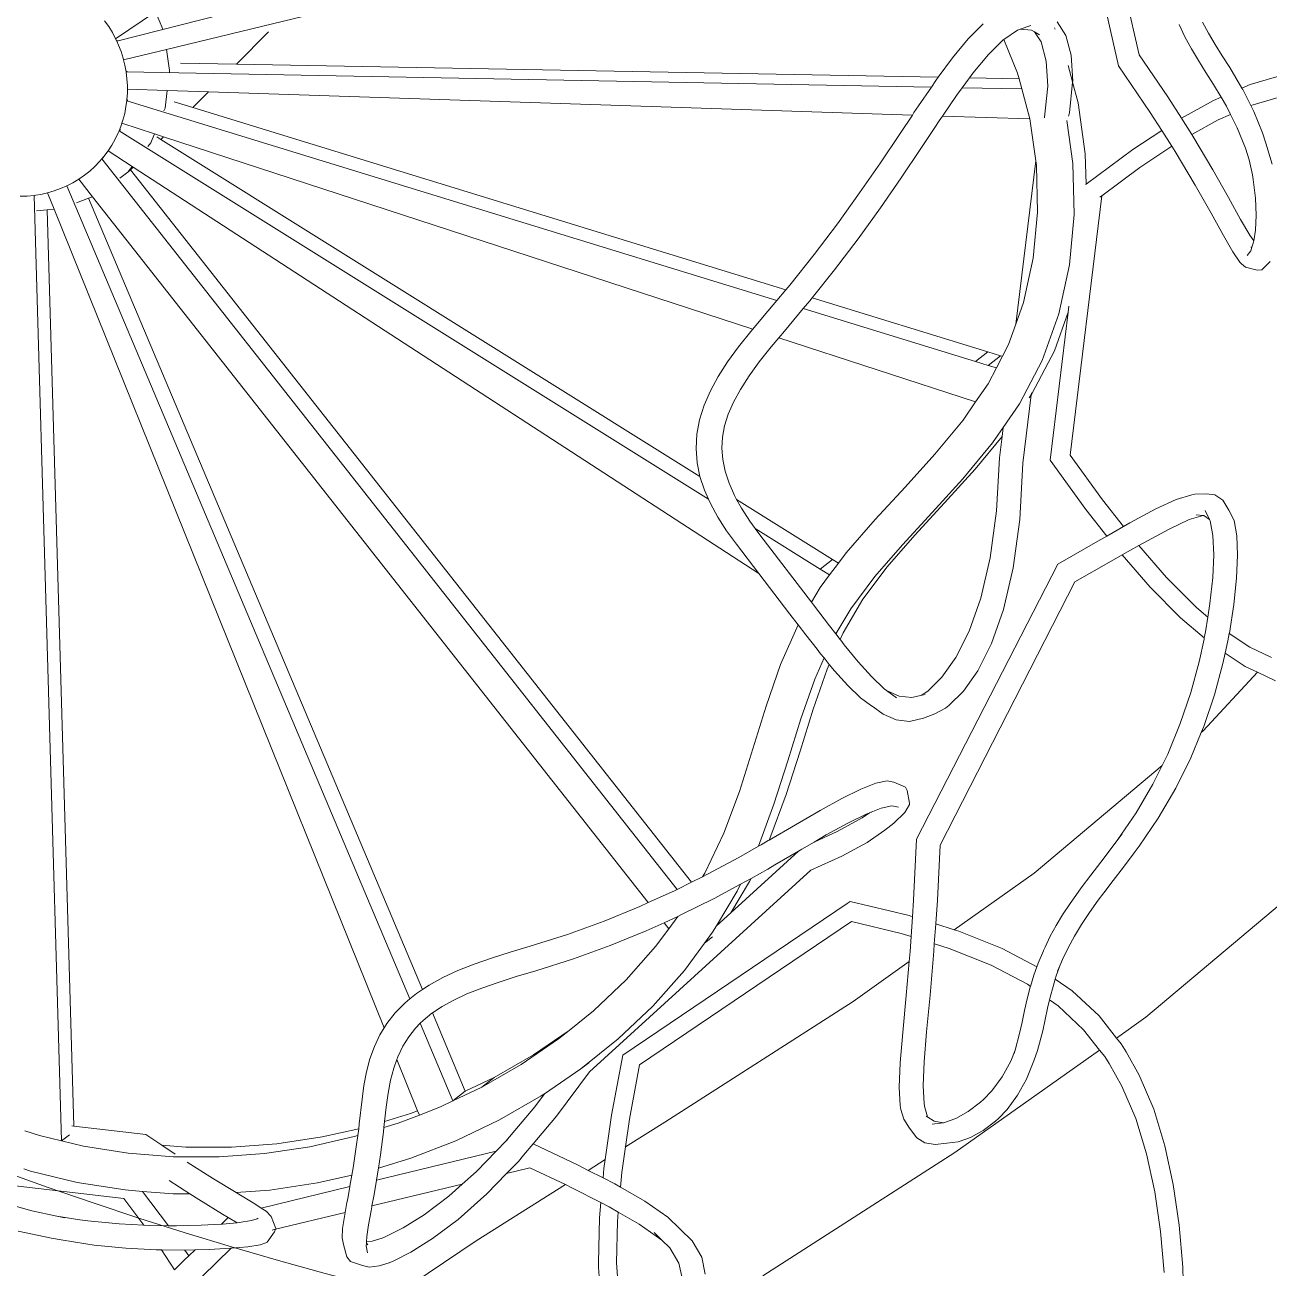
# Model space of a CAD drawing. Header units: millimetres. Extents: x 930469 to 1523124, y -120375 to 411163.
# Drawn here: x 1406001 to 1406631, y 134325 to 134955 of the extents above; entities that cross this region are included whole.
import ezdxf

# ---------------------------------------------------------------- set-up
doc = ezdxf.new("R2010")
doc.units = ezdxf.units.MM
for name, color, linetype, lineweight in [('A-NET THAY', 8, 'Continuous', 0), ('COT VACH', 8, 'Continuous', 0), ('xr', 8, 'Continuous', 0)]:
    doc.layers.add(name, color=color, linetype=linetype, lineweight=lineweight)

# ---------------------------------------------------------------- blocks, each defined once
blk = doc.blocks.new('zzz')
at = {"layer": 'xr', "ltscale": 3}
for p, q in [((1234115.6, 15376.9), (1234044.4, 15688.5)), ((1234136.5, 15388), (1234068.5, 15685.8)), ((1233100.1, 15401.9), (1233718.2, 15559.3)), ((1233150.6, 15393.5), (1233768.7, 15543.6)), ((1233098.9, 15404.4), (1233139.3, 15431.7)), ((1233146.7, 15414), (1233139.3, 15431.7)), ((1233091.9, 15416.8), (1233087.8, 15422.6)), ((1233095.6, 15410.7), (1233091.9, 15416.8)), ((1233963.1, 15404.3), (1233978.5, 15419.4)), ((1233999.3, 15403.7), (1234013.2, 15413.2)), ((1234013.2, 15413.2), (1234015.7, 15414.1)), ((1234015.7, 15414.1), (1234026.8, 15417.9)), ((1234015.7, 15414.1), (1234027.2, 15413.1)), ((1234027.2, 15413.1), (1234030.3, 15411.4)), ((1234051.4, 15414), (1234050.8, 15415.4)), ((1234053.2, 15421.4), (1234062, 15407.8)), ((1234182.9, 15406.4), (1234177, 15418.9)), ((1234206.8, 15410), (1234200.8, 15421.2)), ((1233098.9, 15404.4), (1233095.6, 15410.7)), ((1233100.1, 15401.9), (1233098.9, 15404.4)), ((1233100.8, 15402.4), (1233100.1, 15401.9)), ((1233100.1, 15401.9), (1233101.9, 15398)), ((1233221.3, 15378.7), (1233254, 15411.2)), ((1233947.1, 15384.9), (1233963.1, 15404.3)), ((1233983.6, 15388.4), (1233998.7, 15403.2)), ((1233998.7, 15403.2), (1233999.3, 15403.7)), ((1234013.1, 15369.5), (1233999.3, 15403.7)), ((1234037, 15401.1), (1234030.3, 15411.4)), ((1234030.3, 15411.4), (1234035.5, 15408.4)), ((1234042.3, 15381.7), (1234037, 15401.1)), ((1234062, 15407.8), (1234067.6, 15387.8)), ((1234189.5, 15394.2), (1234182.9, 15406.4)), ((1234213.5, 15398.6), (1234206.8, 15410)), ((1233101.9, 15398), (1233104.4, 15391.3)), ((1233106.6, 15384.5), (1233104.4, 15391.3)), ((1233107, 15382.9), (1233150.6, 15393.5)), ((1233153.7, 15372), (1233150.6, 15393.5)), ((1233967.8, 15369.4), (1233983.6, 15388.4)), ((1234067.6, 15387.8), (1234069.1, 15361.5)), ((1234136.5, 15388), (1234165.5, 15345.4)), ((1234196.6, 15382.2), (1234189.5, 15394.2)), ((1234220.7, 15387), (1234213.5, 15398.6)), ((1233107, 15382.9), (1233106.6, 15384.5)), ((1233108.3, 15377.7), (1233107, 15382.9)), ((1233109.6, 15370.7), (1233108.3, 15377.7)), ((1233164.7, 15379.7), (1233221.3, 15378.7)), ((1233932.8, 15365.3), (1233221.3, 15378.7)), ((1233932.8, 15365.3), (1233947.1, 15384.9)), ((1234043.8, 15356.2), (1234042.3, 15381.7)), ((1234068.8, 15360.7), (1234064.4, 15377.1)), ((1234115.6, 15376.9), (1234147.6, 15329.7)), ((1234204.1, 15370.2), (1234196.6, 15382.2)), ((1234228.4, 15375.1), (1234220.7, 15387)), ((1234240.7, 15354.3), (1234228.4, 15375.1)), ((1233110.5, 15371.4), (1233109.6, 15370.7)), ((1233109.6, 15370.7), (1233925.8, 15355.3)), ((1233110.4, 15363.7), (1233109.6, 15370.7)), ((1233110.8, 15356.6), (1233110.4, 15363.7)), ((1233153.5, 15370.6), (1233153.7, 15372)), ((1233930.4, 15362), (1233932.8, 15365.3)), ((1233957.1, 15354.7), (1233964.4, 15364.7)), ((1233964.4, 15364.7), (1233967.8, 15369.4)), ((1233964.4, 15364.7), (1234014.7, 15363.7)), ((1234014.7, 15363.7), (1234013.1, 15369.5)), ((1234017.4, 15353.6), (1234014.7, 15363.7)), ((1234211.8, 15358.1), (1234204.1, 15370.2)), ((1234283.8, 15368), (1234248.9, 15357.8)), ((1233110.8, 15349.6), (1233110.3, 15342.5)), ((1233110.8, 15353.2), (1233110.8, 15356.6)), ((1233110.8, 15349.6), (1233110.8, 15353.2)), ((1233110.8, 15353.2), (1233151.2, 15351.8)), ((1233149, 15334.1), (1233151.2, 15351.8)), ((1233151.2, 15351.8), (1233193.1, 15350.5)), ((1233177.2, 15334.6), (1233193.1, 15350.5)), ((1233193.1, 15350.5), (1233906.6, 15327)), ((1233912.8, 15336.2), (1233925.8, 15355.3)), ((1233925.8, 15355.3), (1233930.4, 15362)), ((1233951.2, 15346.7), (1233957.1, 15354.7)), ((1233957.1, 15354.7), (1234017.4, 15353.6)), ((1234025.5, 15323.1), (1234017.4, 15353.6)), ((1234040.6, 15324.9), (1234043.8, 15356.2)), ((1234068.9, 15360.3), (1234065.8, 15329.2)), ((1234069.1, 15361.5), (1234068.9, 15360.3)), ((1234074.5, 15339.5), (1234068.9, 15360.3)), ((1234219.5, 15345.1), (1234211.8, 15358.1)), ((1234248.9, 15357.8), (1234240.7, 15354.3)), ((1234241.6, 15352.9), (1234240.7, 15354.3)), ((1234249.7, 15336.6), (1234241.6, 15352.9)), ((1233109.4, 15335.6), (1233110.2, 15341.5)), ((1233110.2, 15341.5), (1233110.3, 15342.5)), ((1233111.3, 15342.4), (1233110.2, 15341.5)), ((1233110.2, 15341.5), (1233769.2, 15139)), ((1233158.2, 15340.4), (1233177.2, 15334.6)), ((1233937.1, 15326), (1233951.2, 15346.7)), ((1234081.9, 15287.8), (1234074.5, 15339.5)), ((1234165.5, 15345.4), (1234179.4, 15323.7)), ((1234211.8, 15341.8), (1234179.4, 15323.7)), ((1234219.5, 15345.1), (1234211.8, 15341.8)), ((1234225, 15335.9), (1234219.5, 15345.1)), ((1234252, 15337.5), (1234249.7, 15336.6)), ((1234285.6, 15347.3), (1234252, 15337.5)), ((1233108.1, 15328.7), (1233106.3, 15321.9)), ((1233108.1, 15328.7), (1233109.4, 15335.6)), ((1233147.8, 15331.2), (1233149, 15334.1)), ((1233778.3, 15149.8), (1233177.2, 15334.6)), ((1233894.1, 15308.2), (1233906.6, 15327)), ((1233906.6, 15327), (1233908.2, 15329.4)), ((1233908.2, 15329.4), (1233912.8, 15336.2)), ((1233933.7, 15321), (1233937.1, 15326)), ((1233937.1, 15326), (1234025.5, 15323.1)), ((1234040.4, 15324.2), (1234040.6, 15324.9)), ((1234065.8, 15329.2), (1234065, 15325.8)), ((1234147.6, 15329.7), (1234159.4, 15311.3)), ((1234229.1, 15327.6), (1234216.4, 15322.1)), ((1234229.1, 15327.6), (1234225, 15335.9)), ((1234235.9, 15313.9), (1234229.1, 15327.6)), ((1234252.7, 15330.7), (1234249.7, 15336.6)), ((1234261.5, 15308.9), (1234252.7, 15330.7)), ((1233102.4, 15311.1), (1233104.1, 15315.3)), ((1233103.8, 15312.2), (1233102.4, 15311.1)), ((1233104.1, 15315.3), (1233105.2, 15318.6)), ((1233105.2, 15318.6), (1233106.3, 15321.9)), ((1233105.2, 15318.6), (1233138.2, 15307.8)), ((1233915.1, 15293.1), (1233929.2, 15314.2)), ((1233929.2, 15314.2), (1233933.7, 15321)), ((1234031.6, 15280.7), (1234025.5, 15323.1)), ((1234069.4, 15278), (1234063.2, 15321.5)), ((1234179.4, 15323.7), (1234189.8, 15307.3)), ((1234216.4, 15322.1), (1234189.8, 15307.3)), ((1234244.3, 15293.3), (1234235.9, 15313.9)), ((1233098.5, 15302.6), (1233095.1, 15296.5)), ((1233098.5, 15302.6), (1233101.5, 15308.8)), ((1233101.5, 15308.8), (1233102.4, 15311.1)), ((1233102.4, 15311.1), (1233699.8, 14937.4)), ((1233134.6, 15298.9), (1233138.2, 15307.8)), ((1233138.2, 15307.8), (1233147.3, 15304.9)), ((1233140.6, 15304.9), (1233144.8, 15302.3)), ((1233144.8, 15302.3), (1233147.3, 15304.9)), ((1233691.2, 14960.4), (1233144.8, 15302.3)), ((1233147.3, 15304.9), (1233744.7, 15109.8)), ((1233874.3, 15278.6), (1233894.1, 15308.2)), ((1234159.4, 15311.3), (1234130.1, 15292)), ((1234159.4, 15311.3), (1234169.6, 15295.3)), ((1234189.8, 15307.3), (1234190.9, 15305.7)), ((1234190.9, 15305.7), (1234211.3, 15271.6)), ((1234264.8, 15298.5), (1234261.5, 15308.9)), ((1233087.1, 15285.1), (1233091.3, 15290.7)), ((1233091.3, 15290.7), (1233095.1, 15296.5)), ((1233091.3, 15290.7), (1233115.8, 15274.7)), ((1233131.5, 15295), (1233134.6, 15298.9)), ((1233895.3, 15263.5), (1233915.1, 15293.1)), ((1234082.7, 15256.8), (1234081.9, 15287.8)), ((1234130.1, 15292), (1234082.7, 15256.8)), ((1234169.6, 15295.3), (1234137.2, 15273.9)), ((1234169.6, 15295.3), (1234173, 15290)), ((1234173, 15290), (1234193.4, 15255.8)), ((1234244.3, 15293.3), (1234247.9, 15281.7)), ((1234244.7, 15292.3), (1234244.3, 15293.3)), ((1234271.4, 15277.1), (1234264.8, 15298.5)), ((1233072.7, 15270.2), (1233077.8, 15274.8)), ((1233077.8, 15274.8), (1233082.7, 15279.8)), ((1233085.1, 15282.7), (1233082.7, 15279.8)), ((1233085.1, 15282.7), (1233087.1, 15285.1)), ((1233086.6, 15283.9), (1233085.1, 15282.7)), ((1233085.1, 15282.7), (1233668.2, 14541.9)), ((1233113.7, 15272), (1233115.8, 15274.7)), ((1233114, 15271.6), (1233116.6, 15274.2)), ((1233115.8, 15274.7), (1233116.6, 15274.2)), ((1233116.6, 15274.2), (1233751, 14862.1)), ((1233853.1, 15248), (1233874.3, 15278.6)), ((1234011.4, 15115), (1234031.6, 15280.7)), ((1234032.3, 15275.9), (1234031.6, 15280.7)), ((1234033.5, 15228.6), (1234032.3, 15275.9)), ((1234070.7, 15226.3), (1234069.4, 15278)), ((1234137.2, 15273.9), (1234098.5, 15245.2)), ((1234247.9, 15281.7), (1234251.3, 15266.5)), ((1233055.7, 15258.3), (1233061.6, 15261.9)), ((1233061.6, 15261.9), (1233067.3, 15265.9)), ((1233061.6, 15261.9), (1233061.6, 15261.9)), ((1233075.5, 15244.2), (1233061.6, 15261.9)), ((1233072.7, 15270.2), (1233067.3, 15265.9)), ((1233103.3, 15263), (1233111.4, 15269)), ((1233111.4, 15269), (1233113.7, 15272)), ((1233111.4, 15269), (1233114, 15271.6)), ((1233113.7, 15272), (1233114, 15271.6)), ((1233682.7, 14549.2), (1233114, 15271.6)), ((1233874.1, 15232.8), (1233895.3, 15263.5)), ((1234211.3, 15271.6), (1234227.1, 15243.4)), ((1234251.3, 15266.5), (1234252.2, 15261.6)), ((1234252.2, 15261.6), (1234254.5, 15242.7)), ((1233030, 15248), (1233036.6, 15250)), ((1233043.2, 15252.4), (1233036.6, 15250)), ((1233043.2, 15252.4), (1233049.5, 15255.2)), ((1233049.5, 15255.2), (1233051.4, 15256.2)), ((1233049.5, 15255.2), (1233397.3, 14431)), ((1233051.4, 15256.2), (1233055.7, 15258.3)), ((1234082.7, 15256.8), (1234082.2, 15256.5)), ((1234193.4, 15255.8), (1234209.4, 15227.4)), ((1233002.3, 15244.6), (1233009.3, 15244.8)), ((1233009.3, 15244.8), (1233016.3, 15245.4)), ((1233016.3, 15245.4), (1233018.2, 15245.7)), ((1233016.3, 15245.4), (1233044.1, 14286.9)), ((1233018.2, 15245.7), (1233023.2, 15246.5)), ((1233023.2, 15246.5), (1233030, 15248)), ((1233030, 15248), (1233036.5, 15231.7)), ((1233059.3, 15238), (1233071.4, 15242.7)), ((1233071.4, 15242.7), (1233075.5, 15244.2)), ((1233071.4, 15242.7), (1233409.9, 14440.4)), ((1233638.9, 14528.5), (1233075.5, 15244.2)), ((1233830.7, 15216.8), (1233853.1, 15248)), ((1234066.4, 14982.1), (1234098.5, 15245.2)), ((1234098.5, 15245.2), (1234096.5, 15243.7)), ((1234227.1, 15243.4), (1234239.3, 15221.2)), ((1234254.5, 15242.7), (1234255.2, 15225.5)), ((1233018.8, 15229.9), (1233029.5, 15231)), ((1233029.5, 15231), (1233036.5, 15231.7)), ((1233029.5, 15231), (1233056.4, 14302)), ((1233036.5, 15231.7), (1233371.2, 14401.5)), ((1233851.6, 15201.5), (1233874.1, 15232.8)), ((1234029.1, 15182), (1234033.5, 15228.6)), ((1234065.9, 15175.2), (1234070.7, 15226.3)), ((1234209.4, 15227.4), (1234221.8, 15204.9)), ((1234255.2, 15225.5), (1234254.4, 15210.4)), ((1233807, 15185.6), (1233830.7, 15216.8)), ((1234239.3, 15221.2), (1234248.6, 15205.1)), ((1233827.7, 15170.1), (1233851.6, 15201.5)), ((1234221.8, 15204.9), (1234231.3, 15188.4)), ((1234248.6, 15205.1), (1234252.6, 15199.3)), ((1234252.4, 15198.2), (1234250.7, 15193)), ((1234252.6, 15199.3), (1234252.4, 15198.2)), ((1234254.4, 15210.4), (1234252.6, 15199.3)), ((1233782.2, 15154.5), (1233807, 15185.6)), ((1234231.3, 15188.4), (1234238.6, 15177.9)), ((1234249.6, 15189.4), (1234245.8, 15184.6)), ((1234250.7, 15193), (1234249.6, 15189.4)), ((1234249.7, 15192.9), (1234250.7, 15193)), ((1234019.3, 15137), (1234029.1, 15182)), ((1234055.1, 15125.6), (1234065.9, 15175.2)), ((1234238.6, 15177.9), (1234240.2, 15176.1)), ((1234240.2, 15176.1), (1234244.4, 15172.9)), ((1234260.9, 15170), (1234269.3, 15178.5)), ((1233805, 15141.6), (1233827.7, 15170.1)), ((1234244.4, 15172.9), (1234256.2, 15169.8)), ((1234256.2, 15169.8), (1234260.9, 15170)), ((1233769.2, 15139), (1233778.3, 15149.8)), ((1233778.3, 15149.8), (1233782.2, 15154.5)), ((1233756.5, 15123.8), (1233769.2, 15139)), ((1233796, 15130.7), (1233802.8, 15138.8)), ((1233802.8, 15138.8), (1233805, 15141.6)), ((1233805, 15141.6), (1233983, 15086.9)), ((1234011.4, 15115), (1234019.3, 15137)), ((1233744.7, 15109.8), (1233756.5, 15123.8)), ((1233777, 15108), (1233796, 15130.7)), ((1233796, 15130.7), (1233970.5, 15077.1)), ((1234038.1, 15078.3), (1234055.1, 15125.6)), ((1234046.3, 14977), (1234064.5, 15127)), ((1234050.6, 15088.1), (1234064.5, 15127)), ((1234065.3, 15133.2), (1234064.5, 15127)), ((1233742.8, 15107.5), (1233744.7, 15109.8)), ((1234004, 15094.2), (1234011.4, 15115)), ((1233730.3, 15091.9), (1233742.8, 15107.5)), ((1233763.4, 15092), (1233771.2, 15101.2)), ((1233771.2, 15101.2), (1233777, 15108)), ((1233771.2, 15101.2), (1233970.6, 15036.1)), ((1233719.3, 15076.7), (1233730.3, 15091.9)), ((1233751.4, 15076.8), (1233763.4, 15092)), ((1233983, 15086.9), (1233970.5, 15077.1)), ((1233983, 15086.9), (1233995.9, 15083)), ((1233997.8, 15082.4), (1234004, 15094.2)), ((1234027.8, 15044.2), (1234050.6, 15088.1)), ((1233709.8, 15061.9), (1233719.3, 15076.7)), ((1233741, 15062.5), (1233751.4, 15076.8)), ((1233970.5, 15077.1), (1233983.4, 15073.1)), ((1233995.9, 15083), (1233983.4, 15073.1)), ((1233983.4, 15073.1), (1233991.7, 15070.6)), ((1233991.7, 15070.6), (1233997.8, 15082.4)), ((1233995.9, 15083), (1233997.8, 15082.4)), ((1234015.3, 15034.3), (1234038.1, 15078.3)), ((1233701.8, 15047.3), (1233709.8, 15061.9)), ((1233732.3, 15048.9), (1233741, 15062.5)), ((1233983.3, 15054.4), (1233991.7, 15070.6)), ((1233695.5, 15032.7), (1233701.8, 15047.3)), ((1233725.2, 15036), (1233732.3, 15048.9)), ((1233970.6, 15036.1), (1233983.3, 15054.4)), ((1233719.9, 15023.7), (1233725.2, 15036)), ((1233958, 15017.7), (1233970.6, 15036.1)), ((1233998.6, 15010.2), (1234015.3, 15034.3)), ((1234018.7, 14974.2), (1234027.1, 15043.2)), ((1234025.1, 15040.3), (1234027.1, 15043.2)), ((1234027.3, 15045.3), (1234027.1, 15043.2)), ((1234027.1, 15043.2), (1234027.8, 15044.2)), ((1233690.9, 15018), (1233695.5, 15032.7)), ((1233716.2, 15012), (1233719.9, 15023.7)), ((1233688.1, 15003.3), (1233690.9, 15018)), ((1233714.1, 15000.5), (1233716.2, 15012)), ((1233929.4, 14983.1), (1233958, 15017.7)), ((1233987.8, 14994.5), (1233998.6, 15010.2)), ((1233997.5, 15001), (1233998.6, 15010.2)), ((1233687.3, 14988.8), (1233688.1, 15003.3)), ((1233713.4, 14989.2), (1233714.1, 15000.5)), ((1233970.2, 14967.9), (1233997.5, 15001)), ((1233994.9, 14979.4), (1233997.5, 15001)), ((1233688.4, 14974.5), (1233687.3, 14988.8)), ((1233714.3, 14977.7), (1233713.4, 14989.2)), ((1233957.7, 14958.1), (1233987.8, 14994.5)), ((1233691.2, 14960.4), (1233688.4, 14974.5)), ((1233716.7, 14965.9), (1233714.3, 14977.7)), ((1233899.2, 14949.8), (1233929.4, 14983.1)), ((1233992, 14925.8), (1233994.9, 14979.4)), ((1234018.7, 14974.2), (1234015.6, 14917.1)), ((1234046.3, 14977), (1234082.5, 14927.2)), ((1234066.4, 14982.1), (1234099.2, 14937)), ((1233695.7, 14946.6), (1233691.2, 14960.4)), ((1233720.7, 14953.7), (1233716.7, 14965.9)), ((1233939.3, 14933.9), (1233970.2, 14967.9)), ((1233699.8, 14937.4), (1233695.7, 14946.6)), ((1233726.2, 14941.2), (1233720.7, 14953.7)), ((1233868.7, 14916.8), (1233899.2, 14949.8)), ((1233926.8, 14924), (1233957.7, 14958.1)), ((1233701.8, 14933), (1233699.8, 14937.4)), ((1233728.4, 14937.2), (1233726.2, 14941.2)), ((1233728.4, 14937.2), (1233825.6, 14876.4)), ((1233733.3, 14928.3), (1233728.4, 14937.2)), ((1233909.1, 14901.1), (1233939.3, 14933.9)), ((1234099.2, 14937), (1234120.7, 14909.8)), ((1234174.1, 14937.2), (1234153.4, 14927.6)), ((1234189.7, 14942.1), (1234174.1, 14937.2)), ((1234193, 14942.5), (1234189.7, 14942.1)), ((1234193, 14942.5), (1234204.8, 14942.8)), ((1234213.1, 14942.1), (1234204.8, 14942.8)), ((1234221.2, 14936.6), (1234213.1, 14942.1)), ((1234221.2, 14936.6), (1234227.5, 14926.4)), ((1233709.3, 14919.4), (1233701.8, 14933)), ((1233741.9, 14915.1), (1233733.3, 14928.3)), ((1233896.6, 14891.3), (1233926.8, 14924)), ((1233985.5, 14878), (1233992, 14925.8)), ((1234082.5, 14927.2), (1234103.8, 14900.2)), ((1234153.4, 14927.6), (1234127.1, 14913.4)), ((1234201.2, 14921.1), (1234187.3, 14916.8)), ((1234201.2, 14921.1), (1234194.1, 14921.7)), ((1234202.1, 14921), (1234201.2, 14921.1)), ((1234207.7, 14917.1), (1234202.1, 14921)), ((1234203.5, 14925.9), (1234207.7, 14917.1)), ((1234232.7, 14915.8), (1234227.5, 14926.4)), ((1233718.2, 14905.6), (1233709.3, 14919.4)), ((1233747.1, 14907.9), (1233741.9, 14915.1)), ((1233839.5, 14883.1), (1233868.7, 14916.8)), ((1234015.6, 14917.1), (1234008.9, 14867.9)), ((1234120.7, 14909.8), (1234103.8, 14900.2)), ((1234127.1, 14913.4), (1234120.7, 14909.8)), ((1234187.3, 14916.8), (1234166.8, 14907.2)), ((1234207.7, 14917.1), (1234208.5, 14915.6)), ((1234208.5, 14915.6), (1234211.2, 14900.6)), ((1234235.5, 14900.5), (1234232.7, 14915.8)), ((1233728.2, 14891.8), (1233718.2, 14905.6)), ((1233747.1, 14907.9), (1233813.1, 14866.6)), ((1233751.8, 14901.4), (1233747.1, 14907.9)), ((1233751.8, 14901.4), (1233804.2, 14833)), ((1233881.1, 14868.8), (1233909.1, 14901.1)), ((1234103.8, 14900.2), (1234094.7, 14895.1)), ((1234166.8, 14907.2), (1234140.6, 14893.1)), ((1234211.2, 14900.6), (1234212, 14881.2)), ((1234236.2, 14880.8), (1234235.5, 14900.5)), ((1233728.2, 14891.8), (1233751, 14862.1)), ((1233831.6, 14872.7), (1233839.5, 14883.1)), ((1233868.6, 14859), (1233896.6, 14891.3)), ((1234094.7, 14895.1), (1234054, 14871.7)), ((1234136.1, 14890.5), (1234119.2, 14881)), ((1234140.6, 14893.1), (1234136.1, 14890.5)), ((1234136.1, 14890.5), (1234164.1, 14858.3)), ((1233825.6, 14876.4), (1233813.1, 14866.6)), ((1233822.6, 14860.7), (1233831.6, 14872.7)), ((1233825.6, 14876.4), (1233831.6, 14872.7)), ((1233910.8, 14592.7), (1234054, 14871.7)), ((1233976, 14837.3), (1233985.5, 14878)), ((1234108.2, 14874.7), (1234071.4, 14853.6)), ((1234119.2, 14881), (1234108.2, 14874.7)), ((1234119.2, 14881), (1234147.5, 14848.4)), ((1234212, 14881.2), (1234211, 14858)), ((1234235.2, 14857.3), (1234236.2, 14880.8)), ((1233782.5, 14821), (1233751, 14862.1)), ((1233813, 14847.9), (1233822.6, 14860.7)), ((1233813.1, 14866.6), (1233822.6, 14860.7)), ((1233844.1, 14826.4), (1233868.6, 14859)), ((1233856.5, 14836.2), (1233881.1, 14868.8)), ((1234008.9, 14867.9), (1233999.1, 14825.8)), ((1234164.1, 14858.3), (1234194.6, 14827.6)), ((1234211, 14858), (1234208.2, 14831.7)), ((1233804.2, 14833), (1233813, 14847.9)), ((1233934.6, 14586.9), (1234071.4, 14853.6)), ((1234147.5, 14848.4), (1234178.3, 14817.4)), ((1234232.4, 14830.7), (1234235.2, 14857.3)), ((1233806.3, 14830.3), (1233804.2, 14833)), ((1233836.4, 14802.1), (1233856.5, 14836.2)), ((1233964.1, 14803.7), (1233976, 14837.3)), ((1233790.7, 14810.2), (1233782.5, 14821)), ((1233822.5, 14809.2), (1233806.3, 14830.3)), ((1233829, 14800.9), (1233844.1, 14826.4)), ((1233999.1, 14825.8), (1233986.8, 14791.1)), ((1234194.6, 14827.6), (1234206.1, 14818)), ((1234208.2, 14831.7), (1234206.1, 14818)), ((1234227.9, 14801.7), (1234232.4, 14830.7)), ((1233773, 14769.9), (1233790.7, 14810.2)), ((1233798.6, 14800.1), (1233790.7, 14810.2)), ((1233829, 14800.9), (1233822.5, 14809.2)), ((1234178.3, 14817.4), (1234202.5, 14797)), ((1234206.1, 14818), (1234203.7, 14803)), ((1233809.9, 14785.5), (1233798.6, 14800.1)), ((1233833.4, 14795.2), (1233829, 14800.9)), ((1233833.4, 14795.2), (1233836.4, 14802.1)), ((1233833.9, 14794.6), (1233833.4, 14795.2)), ((1233837.6, 14789.9), (1233833.9, 14794.6)), ((1233950.8, 14777), (1233964.1, 14803.7)), ((1234202.3, 14795.6), (1234197.3, 14772.8)), ((1234202.5, 14797), (1234202.3, 14795.6)), ((1234203.7, 14803), (1234202.5, 14797)), ((1234226.4, 14794), (1234227.8, 14801.2)), ((1234227.8, 14801.2), (1234227.9, 14801.7)), ((1234227.8, 14801.2), (1234248.6, 14787.5)), ((1233813.6, 14780.8), (1233809.9, 14785.5)), ((1233851.7, 14772.6), (1233837.6, 14789.9)), ((1233986.8, 14791.1), (1233973, 14763.5)), ((1234223.6, 14781.3), (1234226.4, 14794)), ((1234248.6, 14787.5), (1234270.6, 14777.1)), ((1233758.3, 14727.7), (1233773, 14769.9)), ((1233807.7, 14755.2), (1233817, 14776.6)), ((1233817, 14776.6), (1233813.6, 14780.8)), ((1233822.4, 14770.1), (1233817, 14776.6)), ((1233820.2, 14765.1), (1233822.4, 14770.1)), ((1233827.7, 14763.5), (1233822.4, 14770.1)), ((1233865.1, 14757.7), (1233851.7, 14772.6)), ((1233936.6, 14757), (1233950.8, 14777)), ((1234197.3, 14772.8), (1234188.8, 14741.5)), ((1234212.7, 14739.2), (1234221.3, 14770.9)), ((1234221.3, 14770.9), (1234223.6, 14781.3)), ((1234223.6, 14781.3), (1234243.9, 14768)), ((1233806.1, 14724.8), (1233820.2, 14765.1)), ((1233841.1, 14748.5), (1233827.7, 14763.5)), ((1233877.9, 14745.4), (1233865.1, 14757.7)), ((1233922.2, 14743), (1233936.6, 14757)), ((1233973, 14763.5), (1233958.4, 14742.8)), ((1234201.3, 14702.6), (1234256.5, 14762)), ((1234243.9, 14768), (1234256.5, 14762)), ((1234256.5, 14762), (1234274.8, 14753.4)), ((1233793.6, 14715), (1233807.7, 14755.2)), ((1233854.1, 14736.2), (1233841.1, 14748.5)), ((1233880.4, 14743.6), (1233877.9, 14745.4)), ((1233854.1, 14736.2), (1233864.2, 14728.8)), ((1233893.1, 14738), (1233880.4, 14743.6)), ((1233890.6, 14736.2), (1233880.4, 14743.6)), ((1233906.1, 14736.5), (1233893.1, 14738)), ((1233914.9, 14738.4), (1233906.1, 14736.5)), ((1233914.9, 14738.4), (1233918.7, 14740.5)), ((1233919.7, 14739.5), (1233914.9, 14738.4)), ((1233918.7, 14740.5), (1233922.2, 14743)), ((1233958.4, 14742.8), (1233943.7, 14728.5)), ((1234188.8, 14741.5), (1234178.2, 14710.1)), ((1234201.9, 14707.2), (1234212.7, 14739.2)), ((1233744.9, 14684.5), (1233758.3, 14727.7)), ((1233792.9, 14682.2), (1233806.1, 14724.8)), ((1233866.9, 14726.9), (1233864.2, 14728.8)), ((1233866.9, 14726.9), (1233877.1, 14719.5)), ((1233890.2, 14713.8), (1233877.1, 14719.5)), ((1233917.7, 14715.4), (1233929.2, 14720)), ((1233940, 14725.8), (1233929.2, 14720)), ((1233943.7, 14728.5), (1233940, 14725.8)), ((1233780.4, 14672.3), (1233793.6, 14715)), ((1233903.6, 14712.2), (1233890.2, 14713.8)), ((1233917.7, 14715.4), (1233903.6, 14712.2)), ((1234178.2, 14710.1), (1234165.4, 14679)), ((1234199.4, 14701), (1234201.9, 14707.2)), ((1234188.8, 14675.4), (1234199.4, 14701)), ((1234199.4, 14701), (1234201.3, 14702.6)), ((1233731.2, 14641.3), (1233744.9, 14684.5)), ((1233778.8, 14638), (1233792.9, 14682.2)), ((1233766.3, 14628.2), (1233780.4, 14672.3)), ((1234165.4, 14679), (1234159.8, 14667.7)), ((1234173.5, 14644.4), (1234188.8, 14675.4)), ((1234159.8, 14667.7), (1234030.2, 14558.5)), ((1234159.8, 14667.7), (1234150.4, 14648.6)), ((1233835.2, 14634.1), (1233854.2, 14643.5)), ((1233854.2, 14643.5), (1233869.6, 14649.5)), ((1233869.6, 14649.5), (1233881, 14651.9)), ((1233881, 14651.9), (1233887.7, 14650.6)), ((1233887.7, 14650.6), (1233899.6, 14645.5)), ((1233899.6, 14645.5), (1233901.3, 14642.1)), ((1234150.4, 14648.6), (1234133.3, 14619.4)), ((1234155.9, 14614.3), (1234173.5, 14644.4)), ((1233715.4, 14599.1), (1233731.2, 14641.3)), ((1233762.2, 14593.4), (1233778.8, 14638)), ((1233813, 14621.9), (1233835.2, 14634.1)), ((1233901.3, 14642.1), (1233903.6, 14629.5)), ((1233750.5, 14585.6), (1233766.3, 14628.2)), ((1233788, 14607.4), (1233813, 14621.9)), ((1233841.1, 14609.1), (1233859.7, 14618.3)), ((1233863.1, 14619.6), (1233855.7, 14614.5)), ((1233859.7, 14618.3), (1233863.1, 14619.6)), ((1233863.1, 14619.6), (1233864.8, 14620.3)), ((1233864.5, 14620), (1233864.8, 14620.3)), ((1233864.8, 14620.3), (1233874.8, 14624.2)), ((1233874.8, 14624.2), (1233885.9, 14626.5)), ((1233885.9, 14626.5), (1233892.4, 14625.3)), ((1233899, 14619.9), (1233887.9, 14609.1)), ((1233903.5, 14627.9), (1233899, 14619.9)), ((1233903.6, 14629.5), (1233903.5, 14627.9)), ((1234133.3, 14619.4), (1234115, 14592.5)), ((1233761.5, 14592), (1233788, 14607.4)), ((1233819.2, 14597.1), (1233841.1, 14609.1)), ((1233855.7, 14614.5), (1233830.2, 14600.5)), ((1233887.9, 14609.1), (1233878.6, 14602.1)), ((1234136.4, 14585.6), (1234155.9, 14614.3)), ((1233696.2, 14558.5), (1233715.4, 14599.1)), ((1233761.5, 14592), (1233762.2, 14593.4)), ((1233830.2, 14600.5), (1233806.9, 14589.9)), ((1233806.9, 14589.9), (1233819.2, 14597.1)), ((1233878.6, 14602.1), (1233860.7, 14589.5)), ((1234115, 14592.5), (1234119.2, 14598.1)), ((1233722.5, 14518.3), (1233791.1, 14580.8)), ((1233730.7, 14574.4), (1233750.5, 14585.6)), ((1233750.5, 14585.6), (1233753.3, 14587.2)), ((1233753.3, 14587.2), (1233760.5, 14591.4)), ((1233760.5, 14591.4), (1233761.5, 14592)), ((1233767.1, 14566.8), (1233791.1, 14580.8)), ((1233791.1, 14580.8), (1233794.5, 14582.7)), ((1233794.5, 14582.7), (1233806.9, 14589.9)), ((1233860.7, 14589.5), (1233835.2, 14575.5)), ((1233910.8, 14592.7), (1233907.8, 14530.9)), ((1233934.6, 14586.9), (1233931.9, 14531)), ((1234097.5, 14569.6), (1234108.2, 14583.5)), ((1234108.2, 14583.5), (1234115, 14592.5)), ((1234136.4, 14585.6), (1234131.4, 14578.9)), ((1233698.9, 14557.3), (1233730.7, 14574.4)), ((1233835.2, 14575.5), (1233803.7, 14561.3)), ((1234087.4, 14556.3), (1234097.5, 14569.6)), ((1234120.5, 14564.5), (1234131.4, 14578.9)), ((1234143.3, 14412.3), (1234328.9, 14568.7)), ((1233579.4, 14356.9), (1233803.7, 14561.3)), ((1233693.9, 14554.8), (1233696.2, 14558.5)), ((1233693.9, 14554.8), (1233698.9, 14557.3)), ((1233743.1, 14553.1), (1233759.9, 14562.6)), ((1233759.9, 14562.6), (1233767.1, 14566.8)), ((1233949.1, 14501.1), (1234030.2, 14558.5)), ((1234077.7, 14543.4), (1234087.4, 14556.3)), ((1234110.2, 14551.1), (1234120.5, 14564.5)), ((1233668.2, 14541.9), (1233682.7, 14549.2)), ((1233682.7, 14549.2), (1233693.9, 14554.8)), ((1233705.6, 14532.8), (1233732.5, 14547.2)), ((1233722.5, 14518.3), (1233741.5, 14549.8)), ((1233729, 14540), (1233732.5, 14547.2)), ((1233732.5, 14547.2), (1233737.4, 14549.9)), ((1233737.4, 14549.9), (1233743.1, 14553.1)), ((1233741.5, 14549.8), (1233743.1, 14553.1)), ((1234074.6, 14539.2), (1234077.7, 14543.4)), ((1234100.6, 14538.5), (1234110.2, 14551.1)), ((1233638.9, 14528.5), (1233665.4, 14540.5)), ((1233665.4, 14540.5), (1233668.2, 14541.9)), ((1233672, 14516), (1233705.6, 14532.8)), ((1233708, 14505.1), (1233729, 14540)), ((1233907.8, 14530.9), (1233906.7, 14514.2)), ((1233931.9, 14531), (1233930.2, 14507)), ((1234074.6, 14539.2), (1234066.4, 14527.6)), ((1234086.1, 14518.6), (1234094.9, 14530.9)), ((1234094.9, 14530.9), (1234100.6, 14538.5)), ((1233594.1, 14509.7), (1233630.4, 14524.5)), ((1233840.5, 14527.8), (1233613, 14373.8)), ((1233630.4, 14524.5), (1233638.9, 14528.5)), ((1233708, 14505.1), (1233722.5, 14518.3)), ((1233840.5, 14527.8), (1233843.6, 14529.6)), ((1233843.6, 14529.6), (1233903.4, 14515.3)), ((1234066.4, 14527.6), (1234058.9, 14516.3)), ((1234078.1, 14506.5), (1234086.1, 14518.6)), ((1233557, 14496.3), (1233594.1, 14509.7)), ((1233844.8, 14509.3), (1233630.1, 14363.9)), ((1233636.8, 14499.9), (1233654.9, 14508.2)), ((1233654.9, 14508.2), (1233668.9, 14514.6)), ((1233659.7, 14502.1), (1233654.9, 14508.2)), ((1233659.7, 14502.1), (1233668.9, 14514.6)), ((1233668.9, 14514.6), (1233672, 14516)), ((1233704.1, 14498.6), (1233708, 14505.1)), ((1233844.5, 14509.3), (1233844.8, 14509.3)), ((1233844.8, 14509.3), (1233895.3, 14497.2)), ((1233903.4, 14515.3), (1233906.7, 14514.2)), ((1233906.7, 14514.2), (1233905.3, 14494.1)), ((1233930.2, 14507), (1233928.8, 14486.8)), ((1233930.2, 14507), (1233949.1, 14501.1)), ((1234052.2, 14505.3), (1234046.3, 14494.4)), ((1234058.9, 14516.3), (1234052.2, 14505.3)), ((1234070.9, 14494.5), (1234078.1, 14506.5)), ((1233519.1, 14484.3), (1233557, 14496.3)), ((1233600.4, 14485), (1233636.8, 14499.9)), ((1233646.3, 14483.9), (1233659.7, 14502.1)), ((1233695.8, 14487.4), (1233704.1, 14498.6)), ((1233704, 14493.8), (1233695.8, 14487.4)), ((1233895.3, 14497.2), (1233905.3, 14494.1)), ((1233905.3, 14494.1), (1233904.3, 14479.1)), ((1233949.1, 14501.1), (1233953.6, 14499.7)), ((1233953.6, 14499.7), (1233997.7, 14482)), ((1234046.3, 14494.4), (1234041.1, 14483.5)), ((1234064.4, 14482.7), (1234070.9, 14494.5)), ((1233498.9, 14478.2), (1233519.1, 14484.3)), ((1233563, 14471.5), (1233600.4, 14485)), ((1233616.4, 14450.2), (1233646.3, 14483.9)), ((1233675.5, 14459.8), (1233695.8, 14487.4)), ((1233928.3, 14479.3), (1233924.5, 14434.8)), ((1233928.8, 14486.7), (1233928.3, 14479.3)), ((1233928.8, 14486.7), (1233928.9, 14486.8)), ((1233928.8, 14486.8), (1233928.9, 14486.8)), ((1233928.8, 14486.8), (1233928.8, 14486.7)), ((1233928.9, 14486.8), (1233944, 14482.1)), ((1233944, 14482.1), (1233986.6, 14465)), ((1233997.7, 14482), (1234032.9, 14463.5)), ((1234034.2, 14467.2), (1234039.5, 14479.8)), ((1234039.6, 14479.9), (1234039.5, 14479.8)), ((1234041.1, 14483.5), (1234039.6, 14479.9)), ((1234058.7, 14470.9), (1234064.4, 14482.7)), ((1233462.3, 14466.1), (1233479.9, 14472.2)), ((1233479.9, 14472.2), (1233498.9, 14478.2)), ((1233525, 14459.4), (1233563, 14471.5)), ((1233846.4, 14428.4), (1233903.4, 14468.7)), ((1233903.4, 14468.7), (1233900.4, 14434.5)), ((1233904.3, 14479.1), (1233903.4, 14468.7)), ((1234032.9, 14463.5), (1234034.2, 14467.2)), ((1234056.1, 14464.6), (1234058.7, 14470.9)), ((1233430.7, 14452.6), (1233445.9, 14459.6)), ((1233445.9, 14459.6), (1233462.3, 14466.1)), ((1233505, 14453.5), (1233525, 14459.4)), ((1233643.4, 14423.7), (1233675.5, 14459.8)), ((1233986.6, 14465), (1234023.2, 14445.7)), ((1234026.3, 14443.5), (1234029.8, 14454.9)), ((1234029.8, 14454.9), (1234032.9, 14463.5)), ((1234051.4, 14451), (1234052.4, 14454.2)), ((1234052.4, 14454.2), (1234056.1, 14464.6)), ((1234053.8, 14459.1), (1234056.1, 14464.6)), ((1233409.9, 14440.4), (1233416.7, 14444.9)), ((1233416.7, 14444.9), (1233430.7, 14452.6)), ((1233455, 14435.9), (1233470, 14441.9)), ((1233470, 14441.9), (1233486.7, 14447.7)), ((1233486.7, 14447.7), (1233505, 14453.5)), ((1233583.5, 14418.9), (1233616.4, 14450.2)), ((1234023, 14430.9), (1234026.1, 14442.8)), ((1234023.2, 14445.7), (1234026.3, 14443.5)), ((1234026.1, 14442.8), (1234026.3, 14443.5)), ((1234046.3, 14432.6), (1234049.2, 14443.6)), ((1234049.2, 14443.6), (1234051.4, 14451)), ((1234051.4, 14451), (1234068.5, 14439.1)), ((1233392.4, 14427), (1233397.3, 14431)), ((1233397.3, 14431), (1233403.9, 14436.4)), ((1233403.9, 14436.4), (1233409.9, 14440.4)), ((1233429.8, 14423.3), (1233441.6, 14429.7)), ((1233441.6, 14429.7), (1233455, 14435.9)), ((1233900.4, 14434.5), (1233896.9, 14396.9)), ((1233924.5, 14434.8), (1233920.9, 14397.5)), ((1234020.3, 14419.1), (1234023, 14430.9)), ((1234043.7, 14421.5), (1234045.7, 14430)), ((1234045.7, 14430), (1234046.3, 14432.6)), ((1234045.7, 14430), (1234054.2, 14424)), ((1234068.5, 14439.1), (1234095.8, 14413.6)), ((1233374, 14406), (1233382.4, 14416.8)), ((1233382.4, 14416.8), (1233392.4, 14427)), ((1233410.6, 14409.1), (1233419.6, 14416.4)), ((1233419.6, 14416.4), (1233420, 14416.7)), ((1233420, 14416.7), (1233429.8, 14423.3)), ((1233420, 14416.7), (1233453.4, 14337.4)), ((1233558.7, 14398.9), (1233583.5, 14418.9)), ((1233608.4, 14390.3), (1233643.4, 14423.7)), ((1233846.4, 14428.4), (1233655.7, 14306.1)), ((1234017.8, 14407.3), (1234020.3, 14419.1)), ((1234041.3, 14410.1), (1234043.7, 14421.5)), ((1234054.2, 14424), (1234080.2, 14399.7)), ((1233371.2, 14401.5), (1233374, 14406)), ((1233402.9, 14401.2), (1233407.7, 14406.2)), ((1233407.7, 14406.2), (1233410.6, 14409.1)), ((1233407.7, 14406.2), (1233440.9, 14327.5)), ((1234015.3, 14395.7), (1234017.8, 14407.3)), ((1234038.9, 14398.6), (1234041.3, 14410.1)), ((1234095.8, 14413.6), (1234113.5, 14391.2)), ((1234113.5, 14391.2), (1234143.3, 14412.3)), ((1233361.2, 14382.5), (1233366.9, 14394.5)), ((1233366.9, 14394.5), (1233371.2, 14401.5)), ((1233390.1, 14382.9), (1233396, 14392.5)), ((1233396, 14392.5), (1233402.9, 14401.2)), ((1233522.6, 14374.3), (1233558.7, 14398.9)), ((1233548, 14390.3), (1233558.7, 14398.9)), ((1233896.9, 14396.9), (1233894.2, 14366.1)), ((1233920.9, 14397.5), (1233918.4, 14367.2)), ((1234010.7, 14378.9), (1234015.3, 14395.7)), ((1234033.3, 14378.5), (1234038.9, 14398.6)), ((1234080.2, 14399.7), (1234096.4, 14379.1)), ((1234113.5, 14391.2), (1234118.2, 14385.2)), ((1233356.7, 14370), (1233361.2, 14382.5)), ((1233385.1, 14372.3), (1233390.1, 14382.9)), ((1233510.1, 14364.4), (1233548, 14390.3)), ((1233570.6, 14359.9), (1233608.4, 14390.3)), ((1233949.7, 14275.3), (1234096.4, 14379.1)), ((1234010.7, 14378.9), (1234006.3, 14367.8)), ((1234009.8, 14375.6), (1234010.7, 14378.9)), ((1234029.6, 14368.2), (1234033.3, 14378.5)), ((1234096.4, 14379.1), (1234101.7, 14372.5)), ((1234118.2, 14385.2), (1234123.3, 14377.3)), ((1233353.2, 14356.9), (1233356.7, 14370)), ((1233381, 14360.8), (1233384.1, 14369.5)), ((1233384.1, 14369.5), (1233385.1, 14372.3)), ((1233384.1, 14369.5), (1233405.1, 14317.5)), ((1233482.6, 14351.3), (1233522.6, 14374.3)), ((1233578.6, 14366.2), (1233570.6, 14359.9)), ((1233601.6, 14312.9), (1233613, 14373.8)), ((1233894.2, 14366.1), (1233893.2, 14341.5)), ((1233918.4, 14367.2), (1233917.4, 14343.1)), ((1234006.3, 14367.8), (1233997.5, 14351.8)), ((1234022.3, 14349.6), (1234029.6, 14368.2)), ((1234101.7, 14372.5), (1234106.2, 14365.5)), ((1234123.3, 14377.3), (1234136.6, 14353.5)), ((1233350.6, 14343.2), (1233353.2, 14356.9)), ((1233377.7, 14348.4), (1233381, 14360.8)), ((1233470.1, 14341.5), (1233510.1, 14364.4)), ((1233533.8, 14334.8), (1233570.6, 14359.9)), ((1233579.4, 14356.9), (1233546, 14312.1)), ((1233619.8, 14308.9), (1233630.1, 14363.9)), ((1234106.2, 14365.5), (1234119, 14342.6)), ((1234136.6, 14353.5), (1234151.2, 14319.1)), ((1233348.8, 14329.1), (1233350.6, 14343.2)), ((1233375.2, 14335.2), (1233377.7, 14348.4)), ((1233440.9, 14327.5), (1233470.1, 14341.5)), ((1233453.4, 14337.4), (1233482.6, 14351.3)), ((1233482.6, 14351.3), (1233470.1, 14341.5)), ((1233893.2, 14341.5), (1233894.3, 14322.7)), ((1233917.4, 14343.1), (1233918.5, 14324.6)), ((1233997.5, 14351.8), (1233987.2, 14337.8)), ((1234013.3, 14333.2), (1234022.3, 14349.6)), ((1234119, 14342.6), (1234133.1, 14309.5)), ((1233345.9, 14304.1), (1233348.8, 14329.1)), ((1233373.3, 14321.3), (1233375.2, 14335.2)), ((1233453.4, 14337.4), (1233440.9, 14327.5)), ((1233488.1, 14308.2), (1233530.4, 14332.5)), ((1233533.8, 14334.8), (1233523.8, 14321.4)), ((1233530.4, 14332.5), (1233533.8, 14334.8)), ((1233978.6, 14328.8), (1233975.7, 14326.1)), ((1233987.2, 14337.8), (1233978.6, 14328.8)), ((1234002.7, 14318.9), (1234013.3, 14333.2)), ((1233371.6, 14306.7), (1233373.3, 14321.3)), ((1233397.7, 14314.7), (1233405.1, 14317.5)), ((1233405.1, 14317.5), (1233406.8, 14313.2)), ((1233406.8, 14313.2), (1233428.4, 14321.6)), ((1233428.4, 14321.6), (1233440.9, 14327.5)), ((1233523.8, 14321.4), (1233494.6, 14286.8)), ((1233894.3, 14322.7), (1233895, 14318.8)), ((1233895, 14318.8), (1233897.8, 14308.9)), ((1233918.5, 14324.6), (1233919.1, 14320.9)), ((1233919.1, 14320.9), (1233921.9, 14311.2)), ((1233963.3, 14316.7), (1233950.6, 14309.7)), ((1233975.7, 14326.1), (1233963.3, 14316.7)), ((1233994, 14309.8), (1234002.7, 14318.9)), ((1234151.2, 14319.1), (1234162.6, 14282)), ((1233345.3, 14299.3), (1233345.9, 14304.1)), ((1233370.9, 14300.5), (1233371.6, 14306.7)), ((1233370.9, 14300.5), (1233385.3, 14304.8)), ((1233371.6, 14306.7), (1233397.7, 14314.7)), ((1233385.3, 14304.8), (1233406.8, 14313.2)), ((1233443.9, 14287.1), (1233488.1, 14308.2)), ((1233546, 14312.1), (1233522.2, 14283.9)), ((1233595.2, 14268), (1233601.6, 14312.9)), ((1233615.8, 14281), (1233619.8, 14308.9)), ((1233615.8, 14281), (1233655.7, 14306.1)), ((1233897.8, 14308.9), (1233903.8, 14299.7)), ((1233920.5, 14311.9), (1233922.1, 14310.9)), ((1233921.9, 14311.2), (1233922.1, 14310.9)), ((1233922.1, 14310.9), (1233928.5, 14306.9)), ((1233937.8, 14305.4), (1233926.7, 14303.9)), ((1233928.5, 14306.9), (1233937.8, 14305.4)), ((1233938.2, 14305.4), (1233937.8, 14305.4)), ((1233950.6, 14309.7), (1233938.2, 14305.4)), ((1233978.4, 14297.4), (1233991, 14307)), ((1233991, 14307), (1233994, 14309.8)), ((1234133.1, 14309.5), (1234144, 14273.7)), ((1233006.8, 14297.3), (1233021.8, 14292.3)), ((1233021.8, 14292.3), (1233044.1, 14286.9)), ((1233052.1, 14293.2), (1233044.1, 14286.9)), ((1233054.6, 14302.2), (1233056.4, 14302)), ((1233129.4, 14293.5), (1233056.4, 14302)), ((1233129.4, 14293.5), (1233145.8, 14282.5)), ((1233262.4, 14284.1), (1233308.2, 14291)), ((1233295.7, 14281.1), (1233340.9, 14291.3)), ((1233308.2, 14291), (1233345.3, 14299.3)), ((1233340.9, 14291.3), (1233344.4, 14292.4)), ((1233342.9, 14280.9), (1233344.4, 14292.4)), ((1233344.4, 14292.4), (1233345.3, 14299.3)), ((1233367.4, 14272.8), (1233370.4, 14296.1)), ((1233370.4, 14296.1), (1233370.9, 14300.5)), ((1233903.8, 14299.7), (1233911, 14290.1)), ((1233911, 14290.1), (1233919.3, 14284.9)), ((1233953, 14286), (1233965.6, 14290.4)), ((1233965.6, 14290.4), (1233978.4, 14297.4)), ((1233044.1, 14286.9), (1233066.4, 14281.5)), ((1233066.4, 14281.5), (1233111.7, 14274.4)), ((1233145.8, 14282.5), (1233170.1, 14280.7)), ((1233145.8, 14282.5), (1233159.3, 14273.5)), ((1233170.1, 14280.7), (1233216.3, 14280.6)), ((1233216.3, 14280.6), (1233262.4, 14284.1)), ((1233249.9, 14274.3), (1233295.7, 14281.1)), ((1233339.7, 14259.8), (1233342.9, 14280.9)), ((1233398.2, 14269.4), (1233443.9, 14287.1)), ((1233484.6, 14276.4), (1233494.6, 14286.8)), ((1233494.6, 14286.8), (1233495.7, 14287.8)), ((1233522.2, 14283.9), (1233512.5, 14272.4)), ((1233522.2, 14283.9), (1233567.1, 14262.7)), ((1233612.1, 14254.9), (1233615.8, 14281)), ((1233615.4, 14280.7), (1233615.8, 14281)), ((1233919.3, 14284.9), (1233929.6, 14283.2)), ((1233929.6, 14283.2), (1233941.4, 14284.5)), ((1233941.4, 14284.5), (1233953, 14286)), ((1234162.6, 14282), (1234171.1, 14242.6)), ((1233111.7, 14274.4), (1233157.6, 14270.8)), ((1233157.6, 14270.8), (1233203.8, 14270.8)), ((1233171.6, 14265.4), (1233198, 14248.5)), ((1233203.8, 14270.8), (1233249.9, 14274.3)), ((1233484.6, 14276.4), (1233363.5, 14247.2)), ((1233365.4, 14259.4), (1233367.4, 14272.8)), ((1233365.4, 14259.4), (1233398.2, 14269.4)), ((1233464.8, 14256), (1233484.6, 14276.4)), ((1233507.2, 14266.2), (1233495.3, 14253.9)), ((1233507.2, 14266.2), (1233512.5, 14272.4)), ((1233578, 14257.1), (1233595.2, 14268)), ((1233593.9, 14258.9), (1233595.2, 14268)), ((1233754.9, 14150.3), (1233949.7, 14275.3)), ((1234144, 14273.7), (1234152.3, 14235.4)), ((1233005.9, 14258.5), (1233012.6, 14256.3)), ((1233012.6, 14256.3), (1233060.1, 14244.8)), ((1233303.5, 14244.3), (1233338.4, 14252.2)), ((1233336.5, 14241), (1233338.4, 14252.2)), ((1233338.4, 14252.2), (1233339.7, 14259.8)), ((1233364.2, 14251.6), (1233365.4, 14259.4)), ((1233450.3, 14243.1), (1233464.8, 14256)), ((1233495.3, 14253.9), (1233475.3, 14233.3)), ((1233495.3, 14253.9), (1233518.8, 14259.6)), ((1233518.8, 14259.6), (1233554.9, 14242.6)), ((1233567.1, 14262.7), (1233578, 14257.1)), ((1233578, 14257.1), (1233593.1, 14249.5)), ((1233593.1, 14249.5), (1233593.9, 14258.9)), ((1233610.8, 14240), (1233612.1, 14254.9)), ((1233107.1, 14228.6), (1232911.4, 14251.4)), ((1233060.1, 14244.8), (1233108.5, 14237.2)), ((1233153.1, 14246.8), (1233174.1, 14233.4)), ((1233198, 14248.5), (1233221.1, 14234.5)), ((1233336.5, 14240.7), (1233246.5, 14218.9)), ((1233255.1, 14237), (1233303.5, 14244.3)), ((1233334.2, 14228.3), (1233336.5, 14240.7)), ((1233336.5, 14240.7), (1233336.5, 14241)), ((1233450.3, 14243.1), (1233358.8, 14221)), ((1233361, 14232.7), (1233363.5, 14247.2)), ((1233363.5, 14247.2), (1233364.2, 14251.6)), ((1233436.6, 14230.9), (1233450.3, 14243.1)), ((1233554.9, 14242.6), (1233464.3, 14185.5)), ((1233554.9, 14242.6), (1233561.4, 14239.5)), ((1233593.1, 14249.5), (1233604.9, 14243.4)), ((1233604.9, 14243.4), (1233610.8, 14240)), ((1233610.8, 14240), (1233635.4, 14225.8)), ((1234171.1, 14242.6), (1234177.1, 14201.5)), ((1233107.1, 14228.6), (1233127.6, 14201.5)), ((1233108.5, 14237.2), (1233126.2, 14235.8)), ((1233126.2, 14235.8), (1233152.5, 14201)), ((1233126.2, 14235.8), (1233157.2, 14233.4)), ((1233157.2, 14233.4), (1233174.1, 14233.4)), ((1233174.1, 14233.4), (1233183.3, 14227.5)), ((1233183.3, 14227.5), (1233207.4, 14212.8)), ((1233221.1, 14234.5), (1233255.1, 14237)), ((1233221.1, 14234.5), (1233222.3, 14233.8)), ((1233222.3, 14233.8), (1233240.2, 14223.1)), ((1233333.4, 14224.4), (1233334.2, 14228.3)), ((1233358.8, 14221), (1233361, 14232.7)), ((1233411.7, 14212.1), (1233436.6, 14230.9)), ((1233475.3, 14233.3), (1233446.1, 14207.4)), ((1233561.4, 14239.5), (1233590.8, 14224.5)), ((1234152.3, 14235.4), (1234158.2, 14195.2)), ((1233013.9, 14216), (1232980.2, 14225.4)), ((1233039.3, 14210.7), (1233013.9, 14216)), ((1233240.2, 14223.1), (1233246.5, 14218.9)), ((1233246.5, 14218.9), (1233251.6, 14215.6)), ((1233251.6, 14215.6), (1233256.7, 14210.4)), ((1233331.6, 14214.4), (1233260.9, 14197.3)), ((1233330.8, 14210.2), (1233331.6, 14214.4)), ((1233331.6, 14214.4), (1233333.4, 14224.4)), ((1233355.3, 14201.9), (1233357.9, 14216.1)), ((1233357.9, 14216.1), (1233358.7, 14220)), ((1233358.7, 14220), (1233358.8, 14221)), ((1233589.4, 14209), (1233590.8, 14224.5)), ((1233590.8, 14224.5), (1233599.2, 14220.2)), ((1233599.2, 14220.2), (1233608.5, 14214.8)), ((1233607.6, 14205.2), (1233608.5, 14214.8)), ((1233608.5, 14214.8), (1233629.6, 14202.7)), ((1233635.4, 14225.8), (1233658.7, 14209.5)), ((1233039.3, 14210.7), (1233062.6, 14207)), ((1233047.6, 14208.9), (1233039.3, 14210.7)), ((1233062.6, 14207), (1233070.7, 14205.9)), ((1233070.7, 14205.9), (1233102.6, 14202.8)), ((1233102.6, 14202.8), (1233127.6, 14201.5)), ((1233185.7, 14201.4), (1233206.1, 14202.5)), ((1233206.1, 14202.5), (1233213.1, 14209.4)), ((1233206.1, 14202.5), (1233207.2, 14202.6)), ((1233207.2, 14202.6), (1233222.2, 14204)), ((1233207.4, 14212.8), (1233213.1, 14209.4)), ((1233213.1, 14209.4), (1233222.2, 14204)), ((1233222.2, 14204), (1233224.3, 14204.2)), ((1233224.3, 14204.2), (1233236.6, 14206.2)), ((1233236.6, 14206.2), (1233242.3, 14208)), ((1233242.3, 14208), (1233243.5, 14208.7)), ((1233256.7, 14210.4), (1233261.2, 14198.3)), ((1233329, 14198.3), (1233330.8, 14210.2)), ((1233353.5, 14190), (1233355.3, 14201.9)), ((1233390.3, 14198.7), (1233411.7, 14212.1)), ((1233446.1, 14207.4), (1233420.3, 14187.9)), ((1233588.5, 14163.2), (1233589.4, 14209)), ((1233606.8, 14163.2), (1233607.6, 14205.2)), ((1233629.6, 14202.7), (1233652.7, 14186.4)), ((1233683.2, 14185.6), (1233658.7, 14209.5)), ((1233033.9, 14188.5), (1233000.1, 14195.6)), ((1233127.6, 14201.5), (1233132.8, 14201.2)), ((1233132.8, 14201.2), (1233152.5, 14201)), ((1233152.5, 14201), (1233160.7, 14200.9)), ((1233160.7, 14200.9), (1233185.7, 14201.4)), ((1233260, 14194.6), (1233252.4, 14184.3)), ((1233257.7, 14196.6), (1233260.9, 14197.3)), ((1233260.9, 14197.3), (1233260, 14194.6)), ((1233261.2, 14198.3), (1233260.9, 14197.3)), ((1233328.5, 14188.8), (1233329, 14198.3)), ((1233353.2, 14184.5), (1233353.5, 14190)), ((1233369, 14188.4), (1233372.7, 14189.9)), ((1233372.7, 14189.9), (1233390.3, 14198.7)), ((1233644.8, 14194.1), (1233652.7, 14186.4)), ((1234158.2, 14195.2), (1234161.7, 14153.6)), ((1234177.1, 14201.5), (1234180.7, 14159.1)), ((1233043.6, 14186.5), (1233033.9, 14188.5)), ((1233068.8, 14182.5), (1233043.6, 14186.5)), ((1233077.1, 14181.4), (1233068.8, 14182.5)), ((1233109.4, 14178.2), (1233077.1, 14181.4)), ((1233140, 14176.6), (1233109.4, 14178.2)), ((1233145.5, 14176.6), (1233140, 14176.6)), ((1233145.5, 14176.6), (1233158.7, 14156.4)), ((1233168.3, 14176.3), (1233145.5, 14176.6)), ((1233179.5, 14176.6), (1233169.2, 14176.3)), ((1233173.1, 14170.4), (1233179.5, 14176.6)), ((1233193.7, 14176.9), (1233179.5, 14176.6)), ((1233186.8, 14149.6), (1233216, 14178.1)), ((1233215.4, 14178.1), (1233193.7, 14176.9)), ((1233216, 14178.1), (1233215.4, 14178.1)), ((1233232.8, 14179.7), (1233216, 14178.1)), ((1233245.3, 14181.7), (1233232.8, 14179.7)), ((1233251.1, 14183.6), (1233245.3, 14181.7)), ((1233252.4, 14184.3), (1233251.1, 14183.6)), ((1233277.9, 14060.3), (1233464.3, 14185.5)), ((1233329.8, 14181.8), (1233328.5, 14188.8)), ((1233329.8, 14181.8), (1233333.3, 14169.3)), ((1233353, 14180.6), (1233353.1, 14183.4)), ((1233354.3, 14173.6), (1233353, 14180.6)), ((1233353.1, 14183.4), (1233353.2, 14184.5)), ((1233354.6, 14181.6), (1233353.1, 14183.4)), ((1233353.2, 14184.5), (1233359.1, 14185.2)), ((1233359.1, 14185.2), (1233369, 14188.4)), ((1233420.3, 14187.9), (1233398.3, 14174)), ((1233652.7, 14186.4), (1233660.7, 14178.7)), ((1233660.7, 14178.7), (1233670, 14163.1)), ((1233683.2, 14185.6), (1233693, 14169.2)), ((1233158.7, 14156.4), (1233169.2, 14166.6)), ((1233169.2, 14176.3), (1233168.3, 14176.3)), ((1233169.2, 14176.3), (1233173.1, 14170.4)), ((1233169.2, 14166.6), (1233173.1, 14170.4)), ((1233337.1, 14164.8), (1233333.3, 14169.3)), ((1233337.1, 14164.8), (1233349.3, 14160.7)), ((1233380.3, 14165.1), (1233376.3, 14163.5)), ((1233398.3, 14174), (1233380.3, 14165.1)), ((1233693, 14169.2), (1233696.5, 14152)), ((1233356, 14158.9), (1233349.3, 14160.7)), ((1233366.2, 14160.2), (1233356, 14158.9)), ((1233376.3, 14163.5), (1233366.2, 14160.2)), ((1233588.5, 14163.2), (1233588.5, 14159)), ((1233591.4, 14116.5), (1233588.5, 14159)), ((1233606.8, 14163.2), (1233606.7, 14163.8)), ((1233609.6, 14122.9), (1233606.8, 14163.2)), ((1233670, 14163.1), (1233673.4, 14146.6)), ((1234180.7, 14159.1), (1234182, 14116.2))]:
    blk.add_line(p, q, dxfattribs=at)
blk = doc.blocks.new('frefegthmm')
at = {"layer": 'A-NET THAY', "ltscale": 3}
blk.add_circle((1591960.11, 518898.48), 2000, dxfattribs=at)
at = {"layer": 'A-NET THAY', "xscale": 0.5, "yscale": 0.5, "zscale": 0.5, "rotation": 90}
blk.add_blockref('zzz', (1600967.07, -98280.98), dxfattribs=at)

msp = doc.modelspace()

# ---------------------------------------------------------------- block references
at = {"layer": 'COT VACH', "rotation": 269.9999999999985}
msp.add_blockref('frefegthmm', (887778.35, 1728213.12), dxfattribs=at)

doc.saveas('drawing.dxf')
